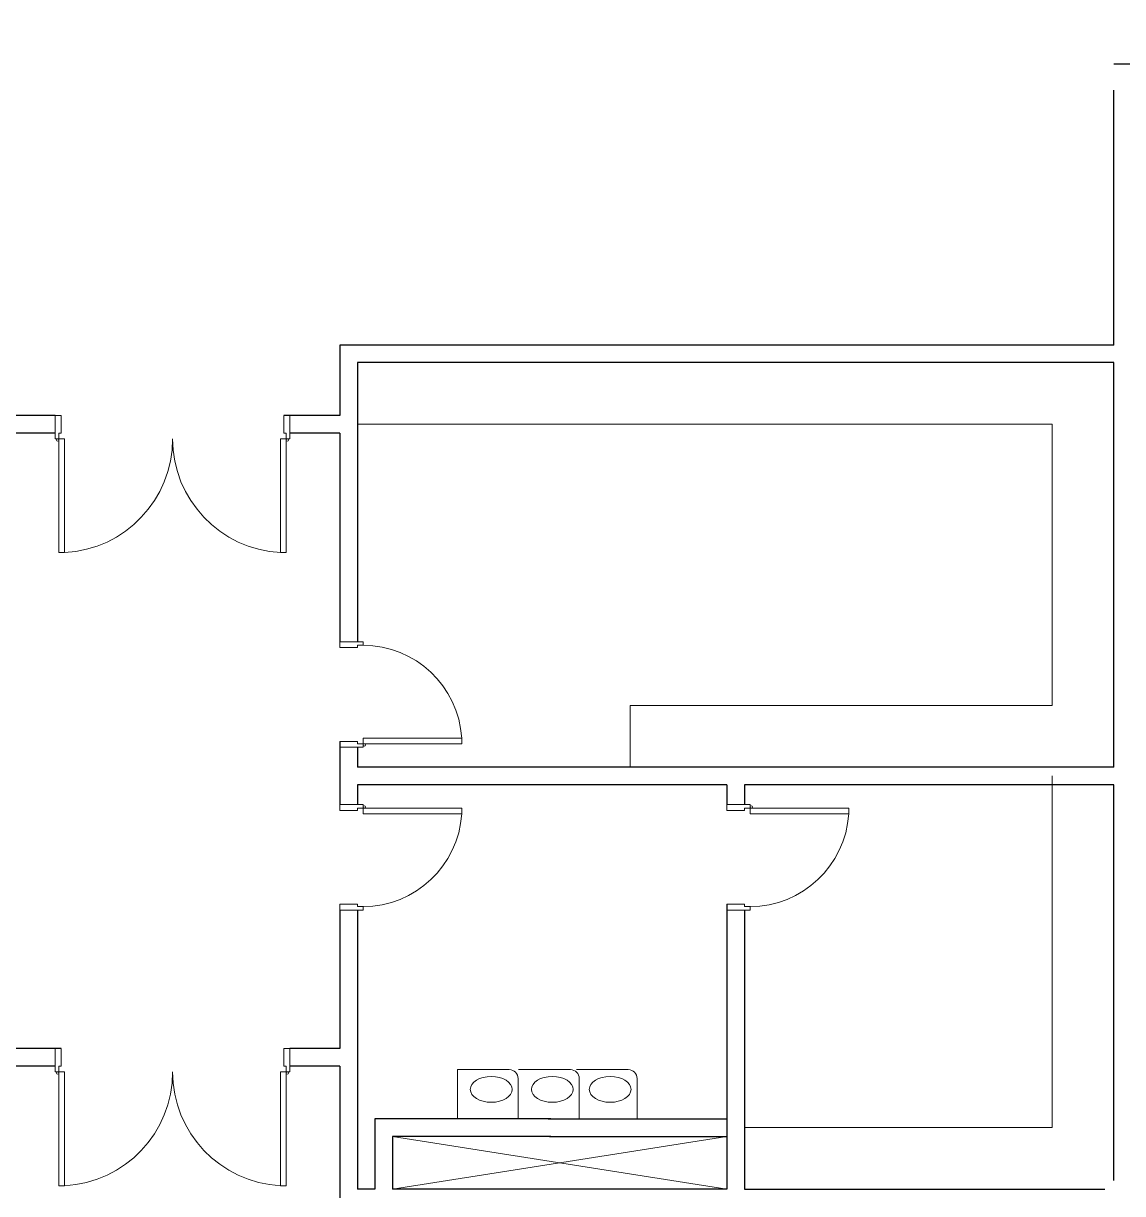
# Model space of a CAD drawing. Extents: x -59 to 582, y -1177 to 100.
# Drawn here: x 197.65 to 207.02, y -875.44 to -865.45 of the extents above; entities that cross this region are included whole.
import ezdxf

# ---------------------------------------------------------------- set-up
doc = ezdxf.new("R2010")
doc.units = 0
doc.header["$LTSCALE"] = 0.15
doc.layers.get('0').update_dxf_attribs({"color": 252})
doc.layers.add('0 sockets', color=252, linetype='Continuous')
doc.layers.add('00', color=252, linetype='Continuous')
for name, color, linetype, lineweight in [('DOOR', 252, 'Continuous', 20), ('FUR', 252, 'Continuous', 9), ('sofa', 252, 'Continuous', 9), ('wall', 252, 'Continuous', 30)]:
    doc.layers.add(name, color=color, linetype=linetype, lineweight=lineweight)
doc.styles.add('ROMAND', font='ROMAND.SHX')

# ---------------------------------------------------------------- blocks, each defined once
blk = doc.blocks.new('WQ')
h = blk.add_hatch(color=6)
h.dxf.hatch_style = 1
h.paths.add_polyline_path([(-126.0911, 5), (-126.0911, -169.5215), (126.0911, -169.5215), (126.0911, 5)])
h.paths.add_polyline_path([(121.0911, 0), (121.0911, -164.5215), (-121.0911, -164.5215), (-121.0911, 0)], flags=16)
at = {"layer": '0 sockets', "color": 3, "style": 'ROMAND'}
blk.add_attdef('ACCESS_CONTROL', (-48.6635, 7.6218), '', height=7.9727, dxfattribs=at)
blk = doc.blocks.new('ARCH')
at = {"layer": 'DOOR'}
for points in [[(27.5287, 364.675), (27.4987, 364.675), (27.4987, 364.875), (27.5487, 364.875), (27.5487, 364.725), (27.5287, 364.725)], [(29.4687, 364.675), (29.4987, 364.675), (29.4987, 364.875), (29.4487, 364.875), (29.4487, 364.725), (29.4687, 364.725)], [(27.5287, 364.675), (27.5287, 363.705), (27.5787, 363.705), (27.5787, 364.675)], [(29.4687, 364.675), (29.4687, 363.705), (29.4187, 363.705), (29.4187, 364.675)], [(30.125, 362.9148), (30.125, 362.9448), (29.925, 362.9448), (29.925, 362.8948), (30.075, 362.8948), (30.075, 362.9148)], [(30.125, 362.0748), (30.965, 362.0748), (30.965, 362.123), (30.125, 362.123)], [(30.125, 362.0748), (30.125, 362.0448), (29.925, 362.0448), (29.925, 362.0948), (30.075, 362.0948), (30.075, 362.0748)], [(30.125, 361.5252), (30.125, 361.5552), (29.925, 361.5552), (29.925, 361.5052), (30.075, 361.5052), (30.075, 361.5252)], [(30.125, 361.5252), (30.965, 361.5252), (30.965, 361.477), (30.125, 361.477)], [(33.425, 361.5252), (33.425, 361.5552), (33.225, 361.5552), (33.225, 361.5052), (33.375, 361.5052), (33.375, 361.5252)], [(33.425, 361.5252), (34.265, 361.5252), (34.265, 361.477), (33.425, 361.477)], [(30.125, 360.6852), (30.125, 360.6552), (29.925, 360.6552), (29.925, 360.7052), (30.075, 360.7052), (30.075, 360.6852)], [(33.425, 360.6852), (33.425, 360.6552), (33.225, 360.6552), (33.225, 360.7052), (33.375, 360.7052), (33.375, 360.6852)], [(27.5287, 359.275), (27.4987, 359.275), (27.4987, 359.475), (27.5487, 359.475), (27.5487, 359.325), (27.5287, 359.325)], [(29.4687, 359.275), (29.4987, 359.275), (29.4987, 359.475), (29.4487, 359.475), (29.4487, 359.325), (29.4687, 359.325)], [(27.5287, 359.275), (27.5287, 358.305), (27.5787, 358.305), (27.5787, 359.275)], [(29.4687, 359.275), (29.4687, 358.305), (29.4187, 358.305), (29.4187, 359.275)]]:
    blk.add_lwpolyline(points, close=True, dxfattribs=at)
for centre in [(27.5187, 364.665), (29.4787, 364.665), (30.135, 362.0648), (30.135, 361.5352), (33.435, 361.5352), (27.5187, 359.265), (29.4787, 359.265)]:
    blk.add_circle(centre, 0.01, dxfattribs=at)
for centre, radius, start, end in [((27.5287, 364.675), 0.9713, 272.95078, 0), ((29.4713, 364.675), 0.9713, 180, 267.04922), ((30.1217, 362.0698), 0.8449, 3.61106, 89.77823), ((30.1217, 361.5302), 0.8449, 270.22177, 356.38894), ((33.4217, 361.5302), 0.8449, 270.22177, 356.38894), ((27.5287, 359.275), 0.9713, 272.95078, 0), ((29.4713, 359.275), 0.9713, 180, 267.04922)]:
    blk.add_arc(centre, radius, start, end, dxfattribs=at)
at = {"layer": 'FUR'}
for p, q in [((30.075, 364.8), (36, 364.8)), ((36, 364.8), (36, 362.4)), ((36, 362.4), (32.4, 362.4)), ((32.4, 362.4), (32.4, 361.875)), ((36, 361.8), (36, 358.8)), ((36, 358.8), (33.375, 358.8))]:
    blk.add_line(p, q, dxfattribs=at)
at = {"layer": 'sofa'}
for p, q in [((30.9281, 359.2947), (30.9281, 358.875)), ((31.3709, 359.2947), (30.9281, 359.2947)), ((31.8918, 359.2947), (31.4489, 359.2947)), ((32.3853, 359.2947), (31.9424, 359.2947)), ((31.4459, 359.2197), (31.4459, 358.875)), ((31.9668, 359.2197), (31.9668, 358.875)), ((32.4603, 359.2197), (32.4603, 358.875)), ((30.375, 358.725), (33.225, 358.275)), ((33.225, 358.725), (30.375, 358.275))]:
    blk.add_line(p, q, dxfattribs=at)
for centre in [(31.3709, 359.2197), (31.8918, 359.2197), (32.3853, 359.2197)]:
    blk.add_arc(centre, 0.075, 360, 90, dxfattribs=at)
for centre in [(31.2166, 359.1265), (31.7374, 359.1265), (32.2309, 359.1265)]:
    blk.add_ellipse(centre, major_axis=(-0.1782, 0), ratio=0.619046, start_param=3.141593, end_param=9.424778, dxfattribs=at)
at = {"layer": 'wall'}
for p, q in [((36.525, 367.875), (43.875, 367.875)), ((36.525, 365.475), (36.525, 367.65)), ((36.525, 365.475), (29.925, 365.475)), ((29.925, 365.475), (29.925, 364.875)), ((36.525, 365.325), (30.075, 365.325)), ((30.075, 365.325), (30.075, 362.9448)), ((36.525, 361.875), (36.525, 365.325)), ((27.4987, 364.875), (27.075, 364.875)), ((29.925, 364.875), (29.4487, 364.875)), ((27.4987, 364.725), (27.075, 364.725)), ((29.925, 364.725), (29.4987, 364.725)), ((29.925, 364.725), (29.925, 362.9448)), ((29.925, 362.0948), (29.925, 361.5552)), ((30.075, 362.0448), (30.075, 361.875)), ((30.075, 362.0448), (30.075, 361.875)), ((36.525, 361.875), (30.075, 361.875)), ((33.225, 361.725), (30.075, 361.725)), ((30.075, 361.725), (30.075, 361.5552)), ((33.225, 361.725), (33.225, 361.5552)), ((36.525, 361.725), (33.375, 361.725)), ((33.375, 361.725), (33.375, 361.5552)), ((36.525, 358.35), (36.525, 361.725)), ((29.925, 360.6552), (29.925, 359.475)), ((30.075, 360.6552), (30.075, 358.275)), ((33.225, 360.7052), (33.225, 358.275)), ((33.375, 360.6552), (33.375, 358.275)), ((27.5487, 359.475), (27.0748, 359.475)), ((29.925, 359.475), (29.4987, 359.475)), ((27.4987, 359.325), (27.0749, 359.325)), ((29.925, 359.325), (29.4987, 359.325)), ((29.925, 359.325), (29.925, 358.2)), ((31.725, 358.875), (30.225, 358.875)), ((30.225, 358.875), (30.225, 358.275)), ((31.7022, 358.875), (33.225, 358.875)), ((31.725, 358.725), (30.375, 358.725)), ((30.375, 358.725), (30.375, 358.275)), ((31.7125, 358.725), (33.225, 358.725)), ((30.225, 358.275), (30.075, 358.275)), ((31.725, 358.275), (30.375, 358.275)), ((33.225, 358.275), (31.7089, 358.275)), ((33.375, 358.275), (36.45, 358.275))]:
    blk.add_line(p, q, dxfattribs=at)

msp = doc.modelspace()

# ---------------------------------------------------------------- block references
at = {"layer": '0 sockets', "color": 3}
msp.add_blockref('WQ', (244.6113, -795.2772), dxfattribs=at)
at = {"layer": '00', "color": 3}
msp.add_blockref('ARCH', (170.4225, -1233.6726), dxfattribs=at)

doc.saveas('drawing.dxf')
